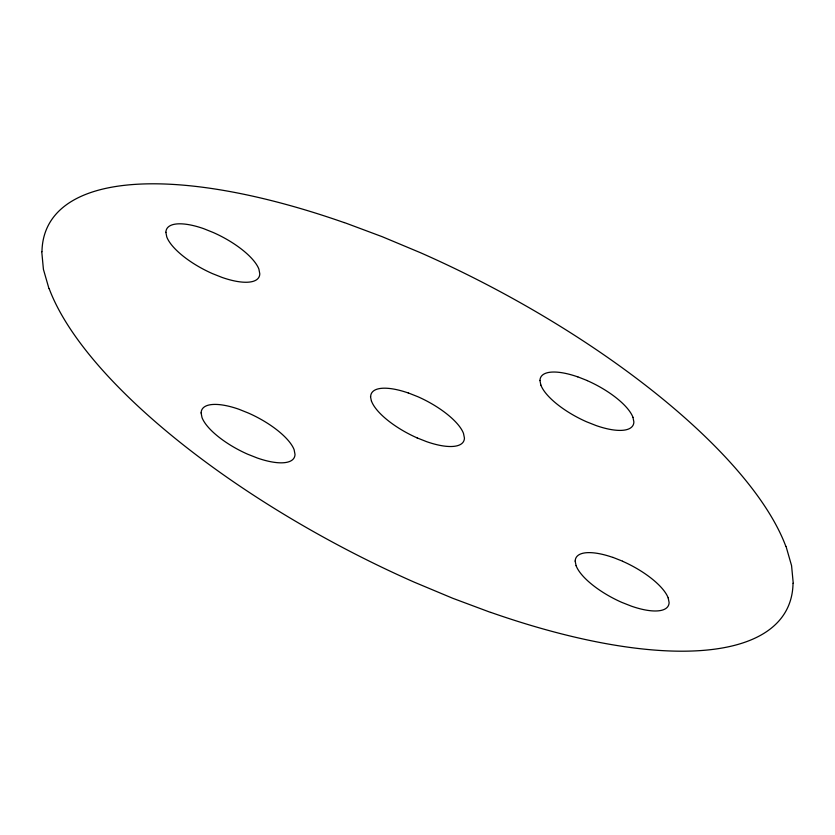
<?xml version="1.0" encoding="UTF-8"?>
<svg xmlns="http://www.w3.org/2000/svg" width="835" height="835" viewBox="0 0 835 835"><rect width="100%" height="100%" fill="white"/><g stroke="black" fill="none" stroke-linecap="round" stroke-linejoin="round"><path stroke-width="1.25" d="M344.166 222.496L382.232 236.712L420.663 252.796A415.663 149.632 27.5 0 1 785.829 546.33M577.736 376.804L587.297 380.593M408.305 392.93L417.865 396.719A51.947 18.704 27.5 0 1 463.508 433.459L464.427 438.031A51.947 18.704 27.5 0 1 426.633 441.663L417.072 437.895M612.973 557.394L622.534 561.183M490.834 612.504L452.768 598.288L414.337 582.204A415.673 149.642 27.5 0 1 49.181 288.67M786.038 546.403L791.57 565.66L793.25 583.373M632.972 417.302L633.869 421.915A51.958 18.704 27.5 0 1 596.065 425.547L586.514 421.769A51.947 18.704 27.5 0 1 540.871 385.081M668.198 597.881L669.096 602.505A51.947 18.704 27.5 0 1 631.302 606.126L621.741 602.359A51.947 18.704 27.5 0 1 576.098 565.671M540.84 385.071L539.942 380.447M576.077 565.66L575.169 561.036M371.408 401.186L370.5 396.573M48.962 288.597L43.42 269.35L41.75 251.627M201.099 412.887L201.997 417.51A51.947 18.704 27.5 0 0 247.661 454.198L257.232 457.987A51.947 18.704 27.5 0 0 295.005 454.344L294.129 449.731A51.947 18.704 27.5 0 0 248.475 413.095L238.893 409.244A51.947 18.704 27.5 0 0 201.141 412.949M165.862 232.297L166.77 236.921A51.947 18.704 27.5 0 0 212.434 273.609L222.006 277.408A51.937 18.694 27.5 0 0 259.779 273.755L258.902 269.141A51.937 18.694 27.5 0 0 213.238 232.506L203.667 228.654A51.947 18.704 27.5 0 0 165.904 232.36M793.031 583.279A415.653 149.632 27.5 0 1 490.792 612.389M41.969 251.721A415.653 149.632 27.5 0 1 344.208 222.611M539.984 380.52A51.947 18.704 27.5 0 1 577.757 376.877M587.308 380.656A51.958 18.704 27.5 0 1 632.961 417.333M575.211 561.11A51.947 18.704 27.5 0 1 612.984 557.467M622.545 561.256A51.947 18.704 27.5 0 1 668.188 597.933M417.176 437.916A51.947 18.704 27.5 0 1 371.544 401.249M370.656 396.677A51.947 18.704 27.5 0 1 408.419 393.034"/></g></svg>
